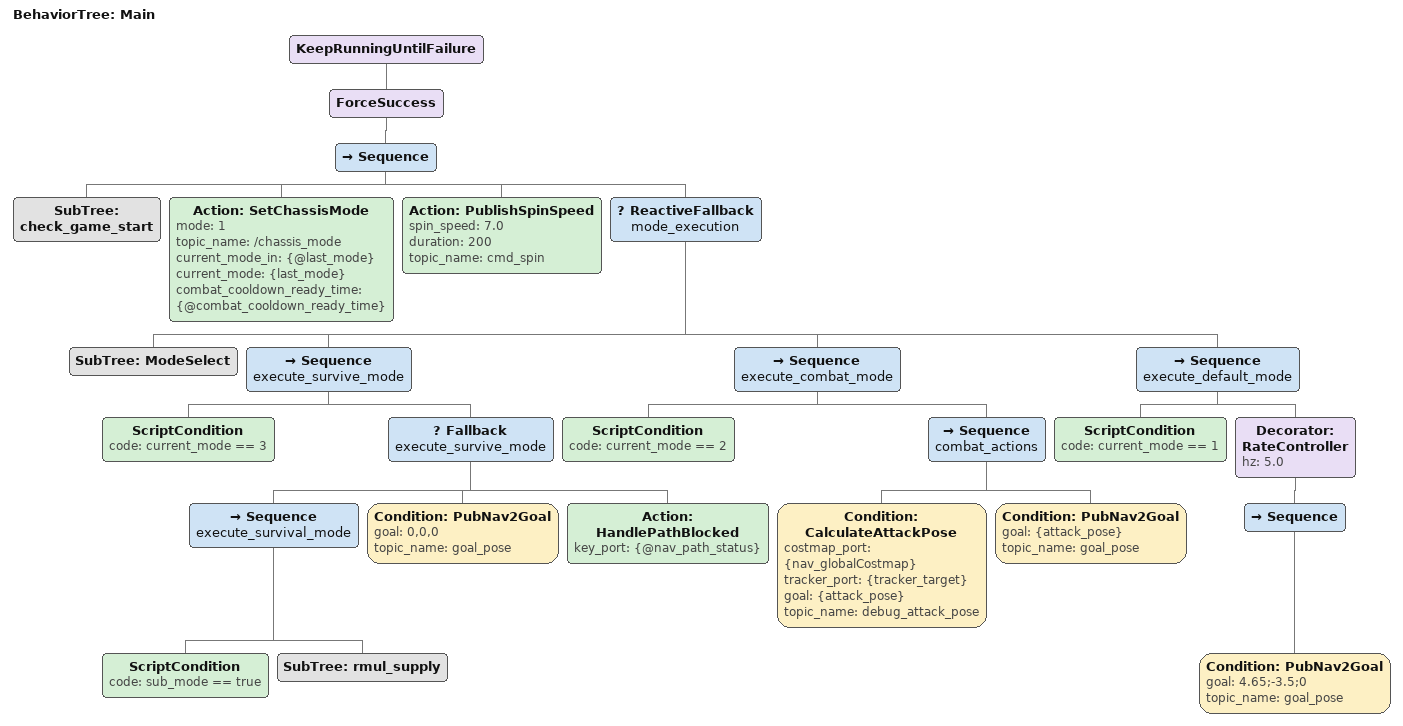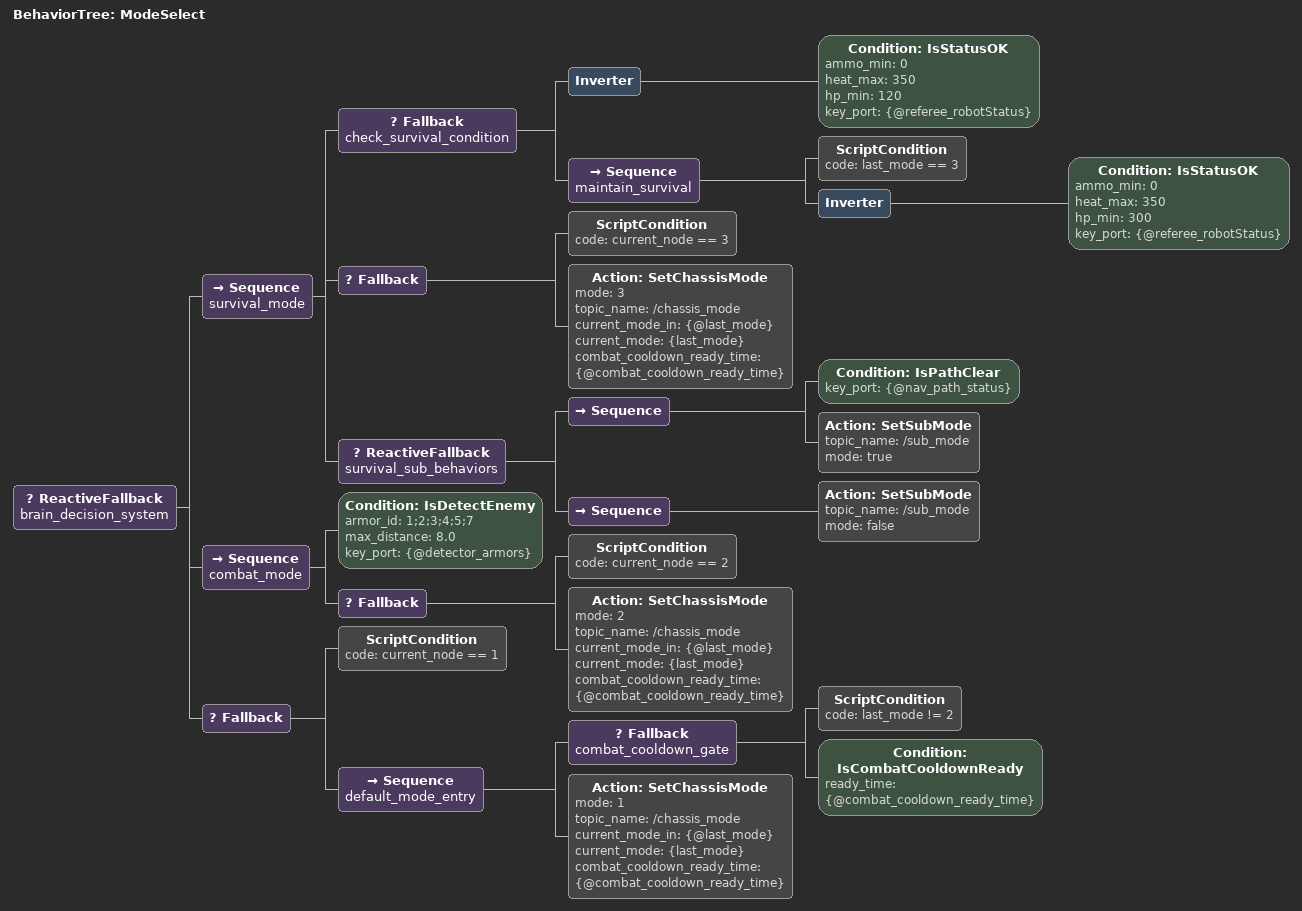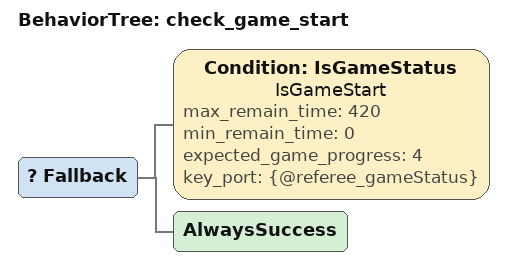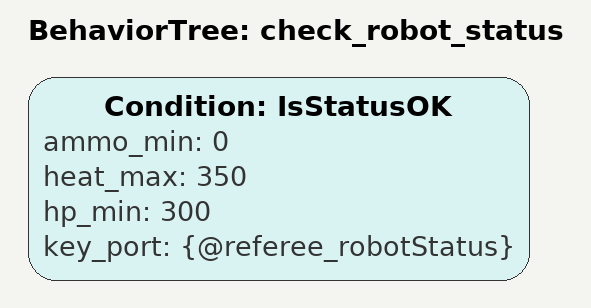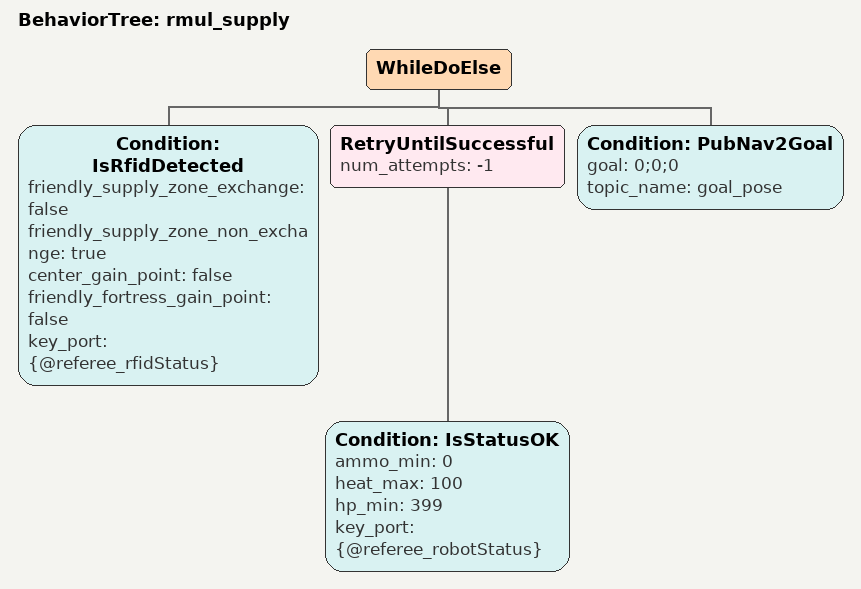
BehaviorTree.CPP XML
<BehaviorTree ID="Main">
  <KeepRunningUntilFailure>
    <ForceSuccess>
      <Sequence>
        <SubTree ID="check_game_start"/>
        <Action ID="SetChassisMode" mode="1" topic_name="/chassis_mode" current_mode_in="{@last_mode}" current_mode="{last_mode}" combat_cooldown_ready_time="{@combat_cooldown_ready_time}"/>
        <Action ID="PublishSpinSpeed" spin_speed="7.0" duration="200" topic_name="cmd_spin"/>
        <ReactiveFallback name="mode_execution">
          <SubTree ID="ModeSelect"/>
          <Sequence name="execute_survive_mode">
            <ScriptCondition code="current_mode == 3"/>
            <Fallback name="execute_survive_mode">
              <Sequence name="execute_survival_mode">
                <ScriptCondition code="sub_mode == true"/>
                <SubTree ID="rmul_supply"/>
              </Sequence>
              <Condition ID="PubNav2Goal" goal="0,0,0" topic_name="goal_pose"/>
              <Action ID="HandlePathBlocked" key_port="{@nav_path_status}"/>
            </Fallback>
          </Sequence>
          <Sequence name="execute_combat_mode">
            <ScriptCondition code="current_mode == 2"/>
            <Sequence name="combat_actions">
              <Condition ID="CalculateAttackPose" costmap_port="{nav_globalCostmap}" tracker_port="{tracker_target}" goal="{attack_pose}" topic_name="debug_attack_pose"/>
              <Condition ID="PubNav2Goal" goal="{attack_pose}" topic_name="goal_pose"/>
            </Sequence>
          </Sequence>
          <Sequence name="execute_default_mode">
            <ScriptCondition code="current_mode == 1"/>
            <Decorator ID="RateController" hz="5.0">
              <Sequence>
                <Condition ID="PubNav2Goal" goal="4.65;-3.5;0" topic_name="goal_pose"/>
              </Sequence>
            </Decorator>
          </Sequence>
        </ReactiveFallback>
      </Sequence>
    </ForceSuccess>
  </KeepRunningUntilFailure>
</BehaviorTree>

<BehaviorTree ID="ModeSelect">
  <ReactiveFallback name="brain_decision_system">
    <Sequence name="survival_mode">
      <Fallback name="check_survival_condition">
        <Inverter>
          <Condition ID="IsStatusOK" ammo_min="0" heat_max="350" hp_min="120" key_port="{@referee_robotStatus}"/>
        </Inverter>
        <Sequence name="maintain_survival">
          <ScriptCondition code="last_mode == 3"/>
          <Inverter>
            <Condition ID="IsStatusOK" ammo_min="0" heat_max="350" hp_min="300" key_port="{@referee_robotStatus}"/>
          </Inverter>
        </Sequence>
      </Fallback>
      <Fallback>
        <ScriptCondition code="current_node == 3"/>
        <Action ID="SetChassisMode" mode="3" topic_name="/chassis_mode" current_mode_in="{@last_mode}" current_mode="{last_mode}" combat_cooldown_ready_time="{@combat_cooldown_ready_time}"/>
      </Fallback>
      <ReactiveFallback name="survival_sub_behaviors">
        <Sequence>
          <Condition ID="IsPathClear" key_port="{@nav_path_status}"/>
          <Action ID="SetSubMode" topic_name="/sub_mode" mode="true"/>
        </Sequence>
        <Sequence>
          <Action ID="SetSubMode" topic_name="/sub_mode" mode="false"/>
        </Sequence>
      </ReactiveFallback>
    </Sequence>
    <Sequence name="combat_mode">
      <Condition ID="IsDetectEnemy" armor_id="1;2;3;4;5;7" max_distance="8.0" key_port="{@detector_armors}"/>
      <Fallback>
        <ScriptCondition code="current_node == 2"/>
        <Action ID="SetChassisMode" mode="2" topic_name="/chassis_mode" current_mode_in="{@last_mode}" current_mode="{last_mode}" combat_cooldown_ready_time="{@combat_cooldown_ready_time}"/>
      </Fallback>
    </Sequence>
    <Fallback>
      <ScriptCondition code="current_node == 1"/>
      <Sequence name="default_mode_entry">
        <Fallback name="combat_cooldown_gate">
          <ScriptCondition code="last_mode != 2"/>
          <Condition ID="IsCombatCooldownReady" ready_time="{@combat_cooldown_ready_time}"/>
        </Fallback>
        <Action ID="SetChassisMode" mode="1" topic_name="/chassis_mode" current_mode_in="{@last_mode}" current_mode="{last_mode}" combat_cooldown_ready_time="{@combat_cooldown_ready_time}"/>
      </Sequence>
    </Fallback>
  </ReactiveFallback>
</BehaviorTree>

<BehaviorTree ID="check_game_start">
  <Fallback>
    <Condition ID="IsGameStatus" name="IsGameStart" max_remain_time="420" min_remain_time="0" expected_game_progress="4" key_port="{@referee_gameStatus}"/>
    <AlwaysSuccess/>
  </Fallback>
</BehaviorTree>

<BehaviorTree ID="check_robot_status">
  <Condition ID="IsStatusOK" ammo_min="0" heat_max="350" hp_min="300" key_port="{@referee_robotStatus}"/>
</BehaviorTree>

<BehaviorTree ID="rmul_supply">
  <WhileDoElse>
    <Condition ID="IsRfidDetected" friendly_supply_zone_exchange="false" friendly_supply_zone_non_exchange="true" center_gain_point="false" friendly_fortress_gain_point="false" key_port="{@referee_rfidStatus}"/>
    <RetryUntilSuccessful num_attempts="-1">
      <Condition ID="IsStatusOK" ammo_min="0" heat_max="100" hp_min="399" key_port="{@referee_robotStatus}"/>
    </RetryUntilSuccessful>
    <Condition ID="PubNav2Goal" goal="0;0;0" topic_name="goal_pose"/>
  </WhileDoElse>
</BehaviorTree>
